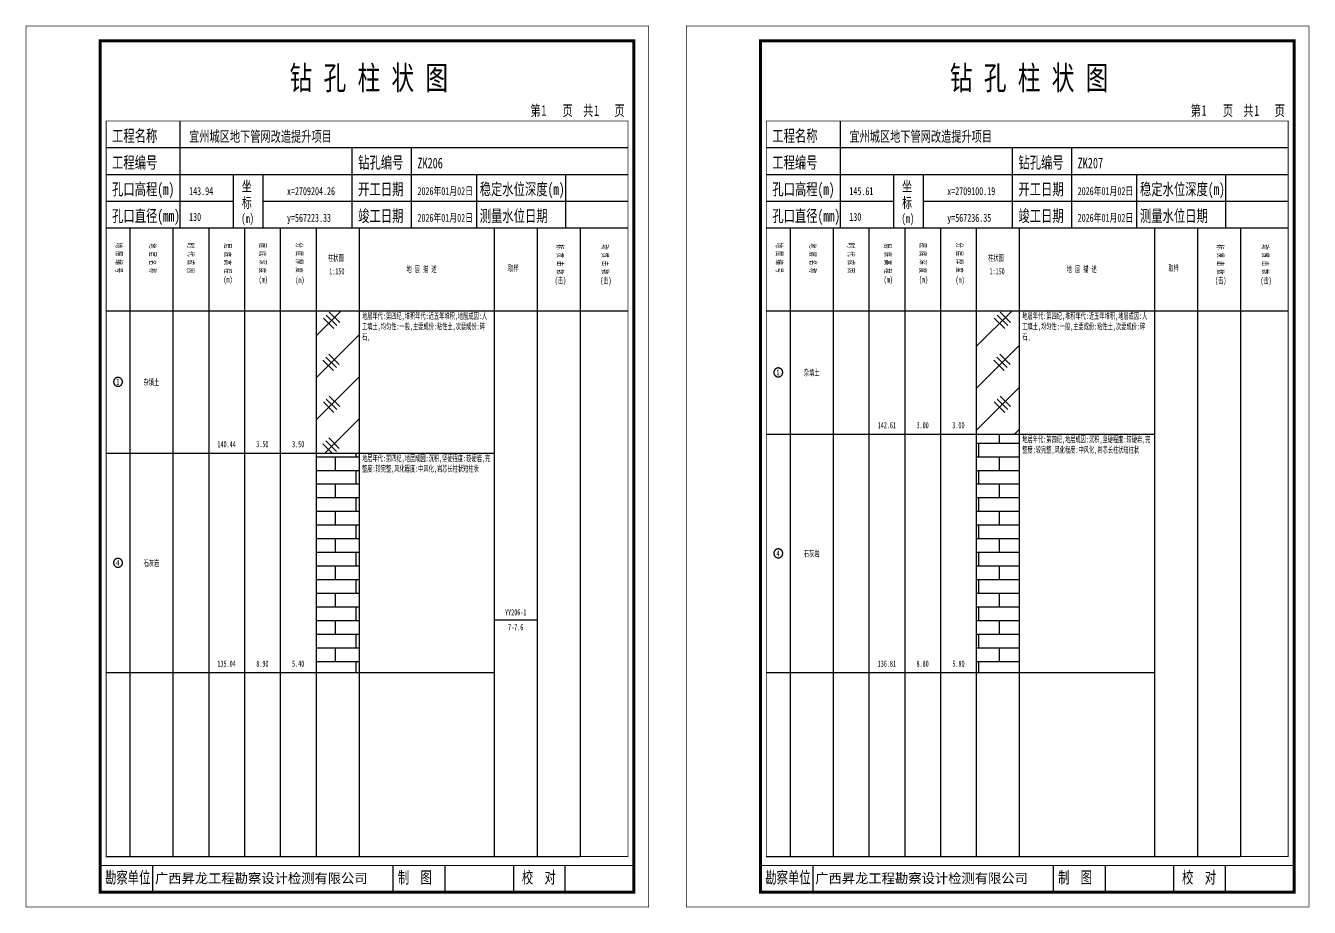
# Model space of a CAD drawing. Header units: millimetres. Extents: x 0 to 2711117, y 0 to 567555.
# Drawn here: x 48545.5 to 48978.5, y -0.1 to 297.1 of the extents above; entities that cross this region are included whole.
import ezdxf
from ezdxf.enums import TextEntityAlignment as Align

# ---------------------------------------------------------------- set-up
doc = ezdxf.new("R2010")
doc.units = ezdxf.units.MM
doc.layers.add('GICAD_POU_TEXTS', color=7, linetype='Continuous')
doc.layers.add('勘察点图例', color=7, linetype='Continuous')
doc.styles.add('HEAD_FONT', font='simfang.ttf', dxfattribs={"width": 0.6})
doc.styles.add('HEAD_FONT2', font='simfang.ttf', dxfattribs={"width": 0.6})
doc.styles.add('HT', font='simhei.ttf')
doc.styles.add('LZ_FONT', font='simfang.ttf', dxfattribs={"width": 0.7, "height": 8})
doc.styles.add('成果图图块', font='simfang.ttf', dxfattribs={"height": 2.5})
doc.styles.add('成果图表体', font='simfang.ttf', dxfattribs={"width": 0.6, "height": 2.1})
pattern_1 = [(45, (0, 0), (-7.0710678, 7.0710678), []), (135, (2.5, -1), (-14.142136, -14.142136), [5, -15]), (135, (1.5, -2), (-14.142136, -14.142136), [5, -15]), (135, (0.5, -3), (-14.142136, -14.142136), [5, -15]), (135, (16.5, -1), (-14.142136, -14.142136), [5, -15]), (135, (15.5, -2), (-14.142136, -14.142136), [5, -15]), (135, (14.5, -3), (-14.142136, -14.142136), [5, -15])]
pattern_2 = [(0, (0, 0), (0, 4.6), []), (90, (0, 0), (-7, 4.6), [4.6, -4.6])]

# ---------------------------------------------------------------- blocks, each defined once
blk = doc.blocks.new('ZK206')
for p, q in [((52, 229), (52, 265)), ((27, 256), (203, 256)), ((110, 229), (110, 256)), ((130, 229), (130, 256)), ((27, 247), (203, 247)), ((70, 229), (70, 247)), ((80, 229), (80, 247)), ((152, 229), (152, 247)), ((182, 229), (182, 247)), ((27, 238), (70, 238)), ((80, 238), (203, 238)), ((27, 229), (35.05, 229)), ((35.05, 229), (35.05, 17)), ((35.05, 229), (49.53, 229)), ((49.53, 229), (49.53, 17)), ((49.53, 229), (61.6, 229)), ((61.6, 229), (61.6, 17)), ((61.6, 229), (73.68, 229)), ((73.68, 229), (73.68, 17)), ((73.68, 229), (85.75, 229)), ((85.75, 229), (85.75, 17)), ((85.75, 229), (97.82, 229)), ((97.82, 229), (97.82, 17)), ((97.82, 229), (112.3, 229)), ((112.3, 229), (112.3, 17)), ((112.3, 229), (157.93, 229)), ((157.93, 229), (157.93, 17)), ((157.93, 229), (172.42, 229)), ((172.42, 229), (172.42, 17)), ((172.42, 229), (186.9, 229)), ((186.9, 229), (186.9, 17)), ((186.9, 229), (203, 229)), ((27, 201), (203, 201)), ((27, 17), (35.05, 17)), ((35.05, 17), (49.53, 17)), ((42.74, 4.95), (42.74, 13.95)), ((42.74, 4.95), (42.74, 13.95)), ((49.53, 17), (61.6, 17)), ((61.6, 17), (73.68, 17)), ((73.68, 17), (85.75, 17)), ((85.75, 17), (97.82, 17)), ((97.82, 17), (112.3, 17)), ((112.3, 17), (157.93, 17)), ((123.83, 4.95), (123.83, 13.95)), ((141.38, 4.95), (141.38, 13.95)), ((157.93, 17), (172.42, 17)), ((164.48, 4.95), (164.48, 13.95)), ((172.42, 17), (186.9, 17)), ((181.84, 4.95), (181.84, 13.95)), ((181.84, 4.95), (181.84, 13.95))]:
    blk.add_line(p, q)
for points, const_width in [([(0, 0), (210, 0), (210, 297), (0, 297)], 0.25), ([(25, 5), (205, 5), (205, 292), (25, 292)], 1), ([(27, 265), (203, 265), (203, 17), (27, 17)], 0.3)]:
    blk.add_lwpolyline(points, close=True, dxfattribs=dict(const_width=const_width))
at = {"const_width": 0.3}
for points in [[(27, 229), (203, 229)], [(25, 14), (205, 14)]]:
    blk.add_lwpolyline(points, dxfattribs=at)
at = {"style": 'LZ_FONT', "width": 0.7}
for s, height, p in [('钻 孔 柱 状 图', 8, (88.9, 275.54)), ('第', 3.6, (170.12, 266.7)), ('1', 3.6, (173.78, 266.75)), ('页', 3.6, (180.96, 266.7)), ('共', 3.6, (187.88, 266.7)), ('1', 3.6, (191.54, 266.7)), ('页', 3.6, (198.44, 266.7)), ('工程名称', 4, (29, 258)), ('宜州城区地下管网改造提升项目', 3.6, (55, 258)), ('工程编号', 4, (29, 249)), ('钻孔编号', 4, (112, 249)), ('ZK206', 3.6, (132, 249)), ('孔口高程(m)', 4, (29, 240)), ('143.94', 2.7, (55, 240)), ('坐', 3.5, (72.79, 241.24)), ('x=2709204.26', 2.7, (88, 240)), ('开工日期', 4, (112, 240)), ('2026年01月02日', 2.7, (132, 240)), ('稳定水位深度(m)', 4, (153, 240)), ('标', 3.5, (72.79, 235.7)), ('孔口直径(mm)', 4, (29, 231)), ('130', 2.7, (54.98, 231.31)), ('(m) ', 3, (72.59, 230.65)), ('竣工日期', 4, (112, 231)), ('2026年01月02日', 2.7, (132, 231)), ('测量水位日期', 4, (153, 231)), ('y=567223.33', 2.7, (88, 231)), ('勘察单位', 4, (26.65, 7.95)), ('制  图', 4, (125.4, 7.95)), ('校  对', 4, (167.22, 7.95))]:
    blk.add_text(s, height=height, dxfattribs=at).set_placement(p)
at = {"style": 'HT'}
blk.add_text('广西昇龙工程勘察设计检测有限公司', height=3.2865, dxfattribs=at).set_placement((43.48, 8.02))
at = {"char_height": 2.1, "width": 22.806, "attachment_point": 1, "rotation": 270, "style": 'HEAD_FONT'}
for s, insert in [('地 层 编 号', (32.46, 223.92)), ('地 层 名 称', (43.79, 223.76)), ('时 代 成 因', (56.67, 223.83)), ('层 底 高 程', (69.07, 223.71)), ('层 底 深 度', (80.9, 223.91)), ('分 层 厚 度', (93.26, 224.01)), ('标 贯 击 数', (181.21, 223.37)), ('动 贯 击 数', (196.38, 223.43))]:
    blk.add_mtext(s, dxfattribs=dict(at, insert=insert))
at = {"char_height": 2.1, "attachment_point": 1}
for s, insert, width, style in [('柱状图', (101.82, 219.87), 7.855, 'HEAD_FONT2'), ('取样', (162.58, 216.44), 7.855, 'HEAD_FONT2'), ('(m)', (66.58, 212.56), 4.7944, 'HEAD_FONT'), ('(m)', (78.47, 212.61), 4.7944, 'HEAD_FONT'), ('(m)', (90.81, 212.43), 4.7944, 'HEAD_FONT'), ('1:150', (102.26, 215.36), 6.9223, 'HEAD_FONT2'), ('地 层 描 述', (128.29, 216.11), 22.0781, 'HEAD_FONT2'), ('(击)', (178.33, 212.31), 7.855, 'HEAD_FONT2'), ('(击)', (193.64, 212.22), 7.855, 'HEAD_FONT2')]:
    blk.add_mtext(s, dxfattribs=dict(at, insert=insert, width=width, style=style))
blk = doc.blocks.new('ZK206_0')
at = {"color": 7}
blk.add_polyline3d([(-1.5, 0.02, 0), (-1.5, -0.06, 0), (-1.49, -0.13, 0), (-1.48, -0.2, 0), (-1.47, -0.28, 0), (-1.46, -0.35, 0), (-1.44, -0.42, 0), (-1.41, -0.49, 0), (-1.39, -0.56, 0), (-1.36, -0.63, 0), (-1.32, -0.69, 0), (-1.29, -0.76, 0), (-1.25, -0.82, 0), (-1.2, -0.88, 0), (-1.16, -0.94, 0), (-1.11, -0.99, 0), (-1.06, -1.04, 0), (-1.01, -1.1, 0), (-0.95, -1.14, 0), (-0.89, -1.19, 0), (-0.83, -1.23, 0), (-0.77, -1.27, 0), (-0.71, -1.31, 0), (-0.64, -1.34, 0), (-0.57, -1.37, 0), (-0.51, -1.4, 0), (-0.44, -1.42, 0), (-0.36, -1.44, 0), (-0.29, -1.46, 0), (-0.22, -1.47, 0), (-0.15, -1.48, 0), (-0.07, -1.48, 0), (0, -1.48, 0), (0.07, -1.48, 0), (0.15, -1.48, 0), (0.22, -1.47, 0), (0.29, -1.46, 0), (0.36, -1.44, 0), (0.44, -1.42, 0), (0.51, -1.4, 0), (0.57, -1.37, 0), (0.64, -1.34, 0), (0.71, -1.31, 0), (0.77, -1.27, 0), (0.83, -1.23, 0), (0.89, -1.19, 0), (0.95, -1.14, 0), (1.01, -1.1, 0), (1.06, -1.04, 0), (1.11, -0.99, 0), (1.16, -0.94, 0), (1.2, -0.88, 0), (1.25, -0.82, 0), (1.29, -0.76, 0), (1.32, -0.69, 0), (1.36, -0.63, 0), (1.39, -0.56, 0), (1.41, -0.49, 0), (1.44, -0.42, 0), (1.46, -0.35, 0), (1.47, -0.28, 0), (1.48, -0.2, 0), (1.49, -0.13, 0), (1.5, -0.06, 0), (1.5, 0.02, 0), (1.5, 0.09, 0), (1.49, 0.16, 0), (1.48, 0.24, 0), (1.47, 0.31, 0), (1.46, 0.38, 0), (1.44, 0.45, 0), (1.41, 0.52, 0), (1.39, 0.59, 0), (1.36, 0.66, 0), (1.32, 0.72, 0), (1.29, 0.79, 0), (1.25, 0.85, 0), (1.2, 0.91, 0), (1.16, 0.97, 0), (1.11, 1.02, 0), (1.06, 1.08, 0), (1.01, 1.13, 0), (0.95, 1.18, 0), (0.89, 1.22, 0), (0.83, 1.26, 0), (0.77, 1.3, 0), (0.71, 1.34, 0), (0.64, 1.37, 0), (0.57, 1.4, 0), (0.51, 1.43, 0), (0.44, 1.45, 0), (0.36, 1.47, 0), (0.29, 1.49, 0), (0.22, 1.5, 0), (0.15, 1.51, 0), (0.07, 1.51, 0), (0, 1.52, 0), (-0.07, 1.51, 0), (-0.15, 1.51, 0), (-0.22, 1.5, 0), (-0.29, 1.49, 0), (-0.36, 1.47, 0), (-0.44, 1.45, 0), (-0.51, 1.43, 0), (-0.57, 1.4, 0), (-0.64, 1.37, 0), (-0.71, 1.34, 0), (-0.77, 1.3, 0), (-0.83, 1.26, 0), (-0.89, 1.22, 0), (-0.95, 1.18, 0), (-1.01, 1.13, 0), (-1.06, 1.08, 0), (-1.11, 1.02, 0), (-1.16, 0.97, 0), (-1.2, 0.91, 0), (-1.25, 0.85, 0), (-1.29, 0.79, 0), (-1.32, 0.72, 0), (-1.36, 0.66, 0), (-1.39, 0.59, 0), (-1.41, 0.52, 0), (-1.44, 0.45, 0), (-1.46, 0.38, 0), (-1.47, 0.31, 0), (-1.48, 0.24, 0), (-1.49, 0.16, 0), (-1.5, 0.09, 0), (-1.5, 0.02, 0)], dxfattribs=at)
at = {"layer": 'GICAD_POU_TEXTS', "color": 7, "style": '成果图图块', "width": 0.7}
blk.add_text('1', height=2, dxfattribs=at).set_placement((-0.09, -0.99), align=Align.CENTER)
blk = doc.blocks.new('ZK206_1')
at = {"color": 7}
blk.add_polyline3d([(-1.5, 0.02, 0), (-1.5, -0.06, 0), (-1.49, -0.13, 0), (-1.48, -0.2, 0), (-1.47, -0.28, 0), (-1.46, -0.35, 0), (-1.44, -0.42, 0), (-1.41, -0.49, 0), (-1.39, -0.56, 0), (-1.36, -0.63, 0), (-1.32, -0.69, 0), (-1.29, -0.76, 0), (-1.25, -0.82, 0), (-1.2, -0.88, 0), (-1.16, -0.94, 0), (-1.11, -0.99, 0), (-1.06, -1.04, 0), (-1.01, -1.1, 0), (-0.95, -1.14, 0), (-0.89, -1.19, 0), (-0.83, -1.23, 0), (-0.77, -1.27, 0), (-0.71, -1.31, 0), (-0.64, -1.34, 0), (-0.57, -1.37, 0), (-0.51, -1.4, 0), (-0.44, -1.42, 0), (-0.36, -1.44, 0), (-0.29, -1.46, 0), (-0.22, -1.47, 0), (-0.15, -1.48, 0), (-0.07, -1.48, 0), (0, -1.48, 0), (0.07, -1.48, 0), (0.15, -1.48, 0), (0.22, -1.47, 0), (0.29, -1.46, 0), (0.36, -1.44, 0), (0.44, -1.42, 0), (0.51, -1.4, 0), (0.57, -1.37, 0), (0.64, -1.34, 0), (0.71, -1.31, 0), (0.77, -1.27, 0), (0.83, -1.23, 0), (0.89, -1.19, 0), (0.95, -1.14, 0), (1.01, -1.1, 0), (1.06, -1.04, 0), (1.11, -0.99, 0), (1.16, -0.94, 0), (1.2, -0.88, 0), (1.25, -0.82, 0), (1.29, -0.76, 0), (1.32, -0.69, 0), (1.36, -0.63, 0), (1.39, -0.56, 0), (1.41, -0.49, 0), (1.44, -0.42, 0), (1.46, -0.35, 0), (1.47, -0.28, 0), (1.48, -0.2, 0), (1.49, -0.13, 0), (1.5, -0.06, 0), (1.5, 0.02, 0), (1.5, 0.09, 0), (1.49, 0.16, 0), (1.48, 0.24, 0), (1.47, 0.31, 0), (1.46, 0.38, 0), (1.44, 0.45, 0), (1.41, 0.52, 0), (1.39, 0.59, 0), (1.36, 0.66, 0), (1.32, 0.72, 0), (1.29, 0.79, 0), (1.25, 0.85, 0), (1.2, 0.91, 0), (1.16, 0.97, 0), (1.11, 1.02, 0), (1.06, 1.08, 0), (1.01, 1.13, 0), (0.95, 1.18, 0), (0.89, 1.22, 0), (0.83, 1.26, 0), (0.77, 1.3, 0), (0.71, 1.34, 0), (0.64, 1.37, 0), (0.57, 1.4, 0), (0.51, 1.43, 0), (0.44, 1.45, 0), (0.36, 1.47, 0), (0.29, 1.49, 0), (0.22, 1.5, 0), (0.15, 1.51, 0), (0.07, 1.51, 0), (0, 1.52, 0), (-0.07, 1.51, 0), (-0.15, 1.51, 0), (-0.22, 1.5, 0), (-0.29, 1.49, 0), (-0.36, 1.47, 0), (-0.44, 1.45, 0), (-0.51, 1.43, 0), (-0.57, 1.4, 0), (-0.64, 1.37, 0), (-0.71, 1.34, 0), (-0.77, 1.3, 0), (-0.83, 1.26, 0), (-0.89, 1.22, 0), (-0.95, 1.18, 0), (-1.01, 1.13, 0), (-1.06, 1.08, 0), (-1.11, 1.02, 0), (-1.16, 0.97, 0), (-1.2, 0.91, 0), (-1.25, 0.85, 0), (-1.29, 0.79, 0), (-1.32, 0.72, 0), (-1.36, 0.66, 0), (-1.39, 0.59, 0), (-1.41, 0.52, 0), (-1.44, 0.45, 0), (-1.46, 0.38, 0), (-1.47, 0.31, 0), (-1.48, 0.24, 0), (-1.49, 0.16, 0), (-1.5, 0.09, 0), (-1.5, 0.02, 0)], dxfattribs=at)
at = {"layer": 'GICAD_POU_TEXTS', "color": 7, "style": '成果图图块', "width": 0.7}
blk.add_text('4', height=2, dxfattribs=at).set_placement((-0.09, -0.99), align=Align.CENTER)
blk = doc.blocks.new('ZK207')
for p, q in [((52, 229), (52, 265)), ((27, 256), (203, 256)), ((110, 229), (110, 256)), ((130, 229), (130, 256)), ((27, 247), (203, 247)), ((70, 229), (70, 247)), ((80, 229), (80, 247)), ((152, 229), (152, 247)), ((182, 229), (182, 247)), ((27, 238), (70, 238)), ((80, 238), (203, 238)), ((27, 229), (35.05, 229)), ((35.05, 229), (35.05, 17)), ((35.05, 229), (49.53, 229)), ((49.53, 229), (49.53, 17)), ((49.53, 229), (61.6, 229)), ((61.6, 229), (61.6, 17)), ((61.6, 229), (73.68, 229)), ((73.68, 229), (73.68, 17)), ((73.68, 229), (85.75, 229)), ((85.75, 229), (85.75, 17)), ((85.75, 229), (97.82, 229)), ((97.82, 229), (97.82, 17)), ((97.82, 229), (112.3, 229)), ((112.3, 229), (112.3, 17)), ((112.3, 229), (157.93, 229)), ((157.93, 229), (157.93, 17)), ((157.93, 229), (172.42, 229)), ((172.42, 229), (172.42, 17)), ((172.42, 229), (186.9, 229)), ((186.9, 229), (186.9, 17)), ((186.9, 229), (203, 229)), ((27, 201), (203, 201)), ((27, 17), (35.05, 17)), ((35.05, 17), (49.53, 17)), ((42.74, 4.95), (42.74, 13.95)), ((42.74, 4.95), (42.74, 13.95)), ((49.53, 17), (61.6, 17)), ((61.6, 17), (73.68, 17)), ((73.68, 17), (85.75, 17)), ((85.75, 17), (97.82, 17)), ((97.82, 17), (112.3, 17)), ((112.3, 17), (157.93, 17)), ((123.83, 4.95), (123.83, 13.95)), ((141.38, 4.95), (141.38, 13.95)), ((157.93, 17), (172.42, 17)), ((164.48, 4.95), (164.48, 13.95)), ((172.42, 17), (186.9, 17)), ((181.84, 4.95), (181.84, 13.95)), ((181.84, 4.95), (181.84, 13.95))]:
    blk.add_line(p, q)
for points, const_width in [([(0, 0), (210, 0), (210, 297), (0, 297)], 0.25), ([(25, 5), (205, 5), (205, 292), (25, 292)], 1), ([(27, 265), (203, 265), (203, 17), (27, 17)], 0.3)]:
    blk.add_lwpolyline(points, close=True, dxfattribs=dict(const_width=const_width))
at = {"const_width": 0.3}
for points in [[(27, 229), (203, 229)], [(25, 14), (205, 14)]]:
    blk.add_lwpolyline(points, dxfattribs=at)
at = {"style": 'LZ_FONT', "width": 0.7}
for s, height, p in [('钻 孔 柱 状 图', 8, (88.9, 275.54)), ('第', 3.6, (170.12, 266.7)), ('1', 3.6, (173.78, 266.75)), ('页', 3.6, (180.96, 266.7)), ('共', 3.6, (187.88, 266.7)), ('1', 3.6, (191.54, 266.7)), ('页', 3.6, (198.44, 266.7)), ('工程名称', 4, (29, 258)), ('宜州城区地下管网改造提升项目', 3.6, (55, 258)), ('工程编号', 4, (29, 249)), ('钻孔编号', 4, (112, 249)), ('ZK207', 3.6, (132, 249)), ('孔口高程(m)', 4, (29, 240)), ('145.61', 2.7, (55, 240)), ('坐', 3.5, (72.79, 241.24)), ('x=2709100.19', 2.7, (88, 240)), ('开工日期', 4, (112, 240)), ('2026年01月02日', 2.7, (132, 240)), ('稳定水位深度(m)', 4, (153, 240)), ('标', 3.5, (72.79, 235.7)), ('孔口直径(mm)', 4, (29, 231)), ('130', 2.7, (54.98, 231.31)), ('(m) ', 3, (72.59, 230.65)), ('竣工日期', 4, (112, 231)), ('2026年01月02日', 2.7, (132, 231)), ('测量水位日期', 4, (153, 231)), ('y=567236.35', 2.7, (88, 231)), ('勘察单位', 4, (26.65, 7.95)), ('制  图', 4, (125.4, 7.95)), ('校  对', 4, (167.22, 7.95))]:
    blk.add_text(s, height=height, dxfattribs=at).set_placement(p)
at = {"style": 'HT'}
blk.add_text('广西昇龙工程勘察设计检测有限公司', height=3.2865, dxfattribs=at).set_placement((43.48, 8.02))
at = {"char_height": 2.1, "width": 22.806, "attachment_point": 1, "rotation": 270, "style": 'HEAD_FONT'}
for s, insert in [('地 层 编 号', (32.46, 223.92)), ('地 层 名 称', (43.79, 223.76)), ('时 代 成 因', (56.67, 223.83)), ('层 底 高 程', (69.07, 223.71)), ('层 底 深 度', (80.9, 223.91)), ('分 层 厚 度', (93.26, 224.01)), ('标 贯 击 数', (181.21, 223.37)), ('动 贯 击 数', (196.38, 223.43))]:
    blk.add_mtext(s, dxfattribs=dict(at, insert=insert))
at = {"char_height": 2.1, "attachment_point": 1}
for s, insert, width, style in [('柱状图', (101.82, 219.87), 7.855, 'HEAD_FONT2'), ('取样', (162.58, 216.44), 7.855, 'HEAD_FONT2'), ('(m)', (66.58, 212.56), 4.7944, 'HEAD_FONT'), ('(m)', (78.47, 212.61), 4.7944, 'HEAD_FONT'), ('(m)', (90.81, 212.43), 4.7944, 'HEAD_FONT'), ('1:150', (102.26, 215.36), 6.9223, 'HEAD_FONT2'), ('地 层 描 述', (128.29, 216.11), 22.0781, 'HEAD_FONT2'), ('(击)', (178.33, 212.31), 7.855, 'HEAD_FONT2'), ('(击)', (193.64, 212.22), 7.855, 'HEAD_FONT2')]:
    blk.add_mtext(s, dxfattribs=dict(at, insert=insert, width=width, style=style))
blk = doc.blocks.new('ZK207_0')
at = {"color": 7}
blk.add_polyline3d([(-1.5, 0.02, 0), (-1.5, -0.06, 0), (-1.49, -0.13, 0), (-1.48, -0.2, 0), (-1.47, -0.28, 0), (-1.46, -0.35, 0), (-1.44, -0.42, 0), (-1.41, -0.49, 0), (-1.39, -0.56, 0), (-1.36, -0.63, 0), (-1.32, -0.69, 0), (-1.29, -0.76, 0), (-1.25, -0.82, 0), (-1.2, -0.88, 0), (-1.16, -0.94, 0), (-1.11, -0.99, 0), (-1.06, -1.04, 0), (-1.01, -1.1, 0), (-0.95, -1.14, 0), (-0.89, -1.19, 0), (-0.83, -1.23, 0), (-0.77, -1.27, 0), (-0.71, -1.31, 0), (-0.64, -1.34, 0), (-0.57, -1.37, 0), (-0.51, -1.4, 0), (-0.44, -1.42, 0), (-0.36, -1.44, 0), (-0.29, -1.46, 0), (-0.22, -1.47, 0), (-0.15, -1.48, 0), (-0.07, -1.48, 0), (0, -1.48, 0), (0.07, -1.48, 0), (0.15, -1.48, 0), (0.22, -1.47, 0), (0.29, -1.46, 0), (0.36, -1.44, 0), (0.44, -1.42, 0), (0.51, -1.4, 0), (0.57, -1.37, 0), (0.64, -1.34, 0), (0.71, -1.31, 0), (0.77, -1.27, 0), (0.83, -1.23, 0), (0.89, -1.19, 0), (0.95, -1.14, 0), (1.01, -1.1, 0), (1.06, -1.04, 0), (1.11, -0.99, 0), (1.16, -0.94, 0), (1.2, -0.88, 0), (1.25, -0.82, 0), (1.29, -0.76, 0), (1.32, -0.69, 0), (1.36, -0.63, 0), (1.39, -0.56, 0), (1.41, -0.49, 0), (1.44, -0.42, 0), (1.46, -0.35, 0), (1.47, -0.28, 0), (1.48, -0.2, 0), (1.49, -0.13, 0), (1.5, -0.06, 0), (1.5, 0.02, 0), (1.5, 0.09, 0), (1.49, 0.16, 0), (1.48, 0.24, 0), (1.47, 0.31, 0), (1.46, 0.38, 0), (1.44, 0.45, 0), (1.41, 0.52, 0), (1.39, 0.59, 0), (1.36, 0.66, 0), (1.32, 0.72, 0), (1.29, 0.79, 0), (1.25, 0.85, 0), (1.2, 0.91, 0), (1.16, 0.97, 0), (1.11, 1.02, 0), (1.06, 1.08, 0), (1.01, 1.13, 0), (0.95, 1.18, 0), (0.89, 1.22, 0), (0.83, 1.26, 0), (0.77, 1.3, 0), (0.71, 1.34, 0), (0.64, 1.37, 0), (0.57, 1.4, 0), (0.51, 1.43, 0), (0.44, 1.45, 0), (0.36, 1.47, 0), (0.29, 1.49, 0), (0.22, 1.5, 0), (0.15, 1.51, 0), (0.07, 1.51, 0), (0, 1.52, 0), (-0.07, 1.51, 0), (-0.15, 1.51, 0), (-0.22, 1.5, 0), (-0.29, 1.49, 0), (-0.36, 1.47, 0), (-0.44, 1.45, 0), (-0.51, 1.43, 0), (-0.57, 1.4, 0), (-0.64, 1.37, 0), (-0.71, 1.34, 0), (-0.77, 1.3, 0), (-0.83, 1.26, 0), (-0.89, 1.22, 0), (-0.95, 1.18, 0), (-1.01, 1.13, 0), (-1.06, 1.08, 0), (-1.11, 1.02, 0), (-1.16, 0.97, 0), (-1.2, 0.91, 0), (-1.25, 0.85, 0), (-1.29, 0.79, 0), (-1.32, 0.72, 0), (-1.36, 0.66, 0), (-1.39, 0.59, 0), (-1.41, 0.52, 0), (-1.44, 0.45, 0), (-1.46, 0.38, 0), (-1.47, 0.31, 0), (-1.48, 0.24, 0), (-1.49, 0.16, 0), (-1.5, 0.09, 0), (-1.5, 0.02, 0)], dxfattribs=at)
at = {"layer": 'GICAD_POU_TEXTS', "color": 7, "style": '成果图图块', "width": 0.7}
blk.add_text('1', height=2, dxfattribs=at).set_placement((-0.09, -0.99), align=Align.CENTER)
blk = doc.blocks.new('ZK207_1')
at = {"color": 7}
blk.add_polyline3d([(-1.5, 0.02, 0), (-1.5, -0.06, 0), (-1.49, -0.13, 0), (-1.48, -0.2, 0), (-1.47, -0.28, 0), (-1.46, -0.35, 0), (-1.44, -0.42, 0), (-1.41, -0.49, 0), (-1.39, -0.56, 0), (-1.36, -0.63, 0), (-1.32, -0.69, 0), (-1.29, -0.76, 0), (-1.25, -0.82, 0), (-1.2, -0.88, 0), (-1.16, -0.94, 0), (-1.11, -0.99, 0), (-1.06, -1.04, 0), (-1.01, -1.1, 0), (-0.95, -1.14, 0), (-0.89, -1.19, 0), (-0.83, -1.23, 0), (-0.77, -1.27, 0), (-0.71, -1.31, 0), (-0.64, -1.34, 0), (-0.57, -1.37, 0), (-0.51, -1.4, 0), (-0.44, -1.42, 0), (-0.36, -1.44, 0), (-0.29, -1.46, 0), (-0.22, -1.47, 0), (-0.15, -1.48, 0), (-0.07, -1.48, 0), (0, -1.48, 0), (0.07, -1.48, 0), (0.15, -1.48, 0), (0.22, -1.47, 0), (0.29, -1.46, 0), (0.36, -1.44, 0), (0.44, -1.42, 0), (0.51, -1.4, 0), (0.57, -1.37, 0), (0.64, -1.34, 0), (0.71, -1.31, 0), (0.77, -1.27, 0), (0.83, -1.23, 0), (0.89, -1.19, 0), (0.95, -1.14, 0), (1.01, -1.1, 0), (1.06, -1.04, 0), (1.11, -0.99, 0), (1.16, -0.94, 0), (1.2, -0.88, 0), (1.25, -0.82, 0), (1.29, -0.76, 0), (1.32, -0.69, 0), (1.36, -0.63, 0), (1.39, -0.56, 0), (1.41, -0.49, 0), (1.44, -0.42, 0), (1.46, -0.35, 0), (1.47, -0.28, 0), (1.48, -0.2, 0), (1.49, -0.13, 0), (1.5, -0.06, 0), (1.5, 0.02, 0), (1.5, 0.09, 0), (1.49, 0.16, 0), (1.48, 0.24, 0), (1.47, 0.31, 0), (1.46, 0.38, 0), (1.44, 0.45, 0), (1.41, 0.52, 0), (1.39, 0.59, 0), (1.36, 0.66, 0), (1.32, 0.72, 0), (1.29, 0.79, 0), (1.25, 0.85, 0), (1.2, 0.91, 0), (1.16, 0.97, 0), (1.11, 1.02, 0), (1.06, 1.08, 0), (1.01, 1.13, 0), (0.95, 1.18, 0), (0.89, 1.22, 0), (0.83, 1.26, 0), (0.77, 1.3, 0), (0.71, 1.34, 0), (0.64, 1.37, 0), (0.57, 1.4, 0), (0.51, 1.43, 0), (0.44, 1.45, 0), (0.36, 1.47, 0), (0.29, 1.49, 0), (0.22, 1.5, 0), (0.15, 1.51, 0), (0.07, 1.51, 0), (0, 1.52, 0), (-0.07, 1.51, 0), (-0.15, 1.51, 0), (-0.22, 1.5, 0), (-0.29, 1.49, 0), (-0.36, 1.47, 0), (-0.44, 1.45, 0), (-0.51, 1.43, 0), (-0.57, 1.4, 0), (-0.64, 1.37, 0), (-0.71, 1.34, 0), (-0.77, 1.3, 0), (-0.83, 1.26, 0), (-0.89, 1.22, 0), (-0.95, 1.18, 0), (-1.01, 1.13, 0), (-1.06, 1.08, 0), (-1.11, 1.02, 0), (-1.16, 0.97, 0), (-1.2, 0.91, 0), (-1.25, 0.85, 0), (-1.29, 0.79, 0), (-1.32, 0.72, 0), (-1.36, 0.66, 0), (-1.39, 0.59, 0), (-1.41, 0.52, 0), (-1.44, 0.45, 0), (-1.46, 0.38, 0), (-1.47, 0.31, 0), (-1.48, 0.24, 0), (-1.49, 0.16, 0), (-1.5, 0.09, 0), (-1.5, 0.02, 0)], dxfattribs=at)
at = {"layer": 'GICAD_POU_TEXTS', "color": 7, "style": '成果图图块', "width": 0.7}
blk.add_text('4', height=2, dxfattribs=at).set_placement((-0.09, -0.99), align=Align.CENTER)

msp = doc.modelspace()

# ---------------------------------------------------------------- hatches: boundary and pattern name
at = {"layer": '勘察点图例'}
h = msp.add_hatch(dxfattribs=at)
h.set_pattern_fill('GKZTT', color=256, scale=0.5, style=0, pattern_type=2)
h.set_pattern_definition(pattern_1)
h.paths.add_polyline_path([(48643.48, 153.02), (48657.96, 153.02), (48657.96, 201), (48643.48, 201)])
h = msp.add_hatch(dxfattribs=at)
h.set_pattern_fill('GKZTT', color=256, scale=0.5, style=0, pattern_type=2)
h.set_pattern_definition(pattern_1)
h.paths.add_polyline_path([(48866.16, 159.41), (48880.65, 159.41), (48880.65, 201), (48866.16, 201)])
h = msp.add_hatch(dxfattribs=at)
h.set_pattern_fill('GKSHY', color=256, scale=0.5, style=0, pattern_type=2)
h.set_pattern_definition(pattern_2)
h.paths.add_polyline_path([(48866.16, 79), (48880.65, 79), (48880.65, 159.41), (48866.16, 159.41)])
h = msp.add_hatch(dxfattribs=at)
h.set_pattern_fill('GKSHY', color=256, scale=0.5, style=0, pattern_type=2)
h.set_pattern_definition(pattern_2)
h.paths.add_polyline_path([(48643.48, 79), (48657.96, 79), (48657.96, 153.02), (48643.48, 153.02)])

# ---------------------------------------------------------------- linework, layer by layer
for p, q in [((48795.34, 159.41), (48880.65, 159.41)), ((48880.65, 159.41), (48926.28, 159.41)), ((48572.66, 153.02), (48657.96, 153.02)), ((48657.96, 153.02), (48703.59, 153.02)), ((48703.59, 96.82), (48718.08, 96.82)), ((48572.66, 79), (48657.96, 79)), ((48657.96, 79), (48703.59, 79)), ((48795.34, 79), (48880.65, 79)), ((48880.65, 79), (48926.28, 79))]:
    msp.add_line(p, q, dxfattribs=at)

# ---------------------------------------------------------------- block references
for name, p in [('ZK206', (48545.66, 0)), ('ZK207', (48768.34, 0)), ('ZK206_0', (48576.68, 177.01)), ('ZK207_0', (48799.37, 180.2)), ('ZK206_1', (48576.68, 116.01)), ('ZK207_1', (48799.37, 119.2))]:
    msp.add_blockref(name, p, dxfattribs=at)

# ---------------------------------------------------------------- texts
at = {"layer": '勘察点图例', "style": '成果图表体', "width": 0.6}
for s, p in [('杂填土', (48587.95, 177.01)), ('杂填土', (48810.63, 180.2)), ('142.61', (48835.98, 162.41)), ('3.00', (48848.05, 162.41)), ('3.00', (48860.13, 162.41)), ('140.44', (48613.3, 156.02)), ('3.50', (48625.37, 156.02)), ('3.50', (48637.44, 156.02)), ('石灰岩', (48587.95, 116.01)), ('石灰岩', (48810.63, 119.2)), ('YY206-1', (48710.83, 99.32)), ('7-7.6', (48710.83, 94.32)), ('135.04', (48613.3, 82)), ('8.90', (48625.37, 82)), ('5.40', (48637.44, 82)), ('136.81', (48835.98, 82)), ('8.80', (48848.05, 82)), ('5.80', (48860.13, 82))]:
    msp.add_text(s, height=2.1, dxfattribs=at).set_placement(p, align=Align.MIDDLE)
at = {"layer": '勘察点图例', "char_height": 2.1, "width": 43.6296, "attachment_point": 1, "style": '成果图表体'}
for s, insert in [('地层年代:第四纪,堆积年代:近五年堆积,地层成因:人工填土,均匀性:一般,主要成份:粘性土,次要成份:碎石,', (48658.96, 200.3)), ('地层年代:第四纪,堆积年代:近五年堆积,地层成因:人工填土,均匀性:一般,主要成份:粘性土,次要成份:碎石,', (48881.65, 200.3)), ('地层年代:第四纪,地层成因:沉积,坚硬程度:较硬岩,完整度:较完整,风化程度:中风化,岩芯长柱状短柱状', (48881.65, 158.71)), ('地层年代:第四纪,地层成因:沉积,坚硬程度:较硬岩,完整度:较完整,风化程度:中风化,岩芯长柱状短柱状', (48658.96, 152.32))]:
    msp.add_mtext(s, dxfattribs=dict(at, insert=insert))

doc.saveas('drawing.dxf')
